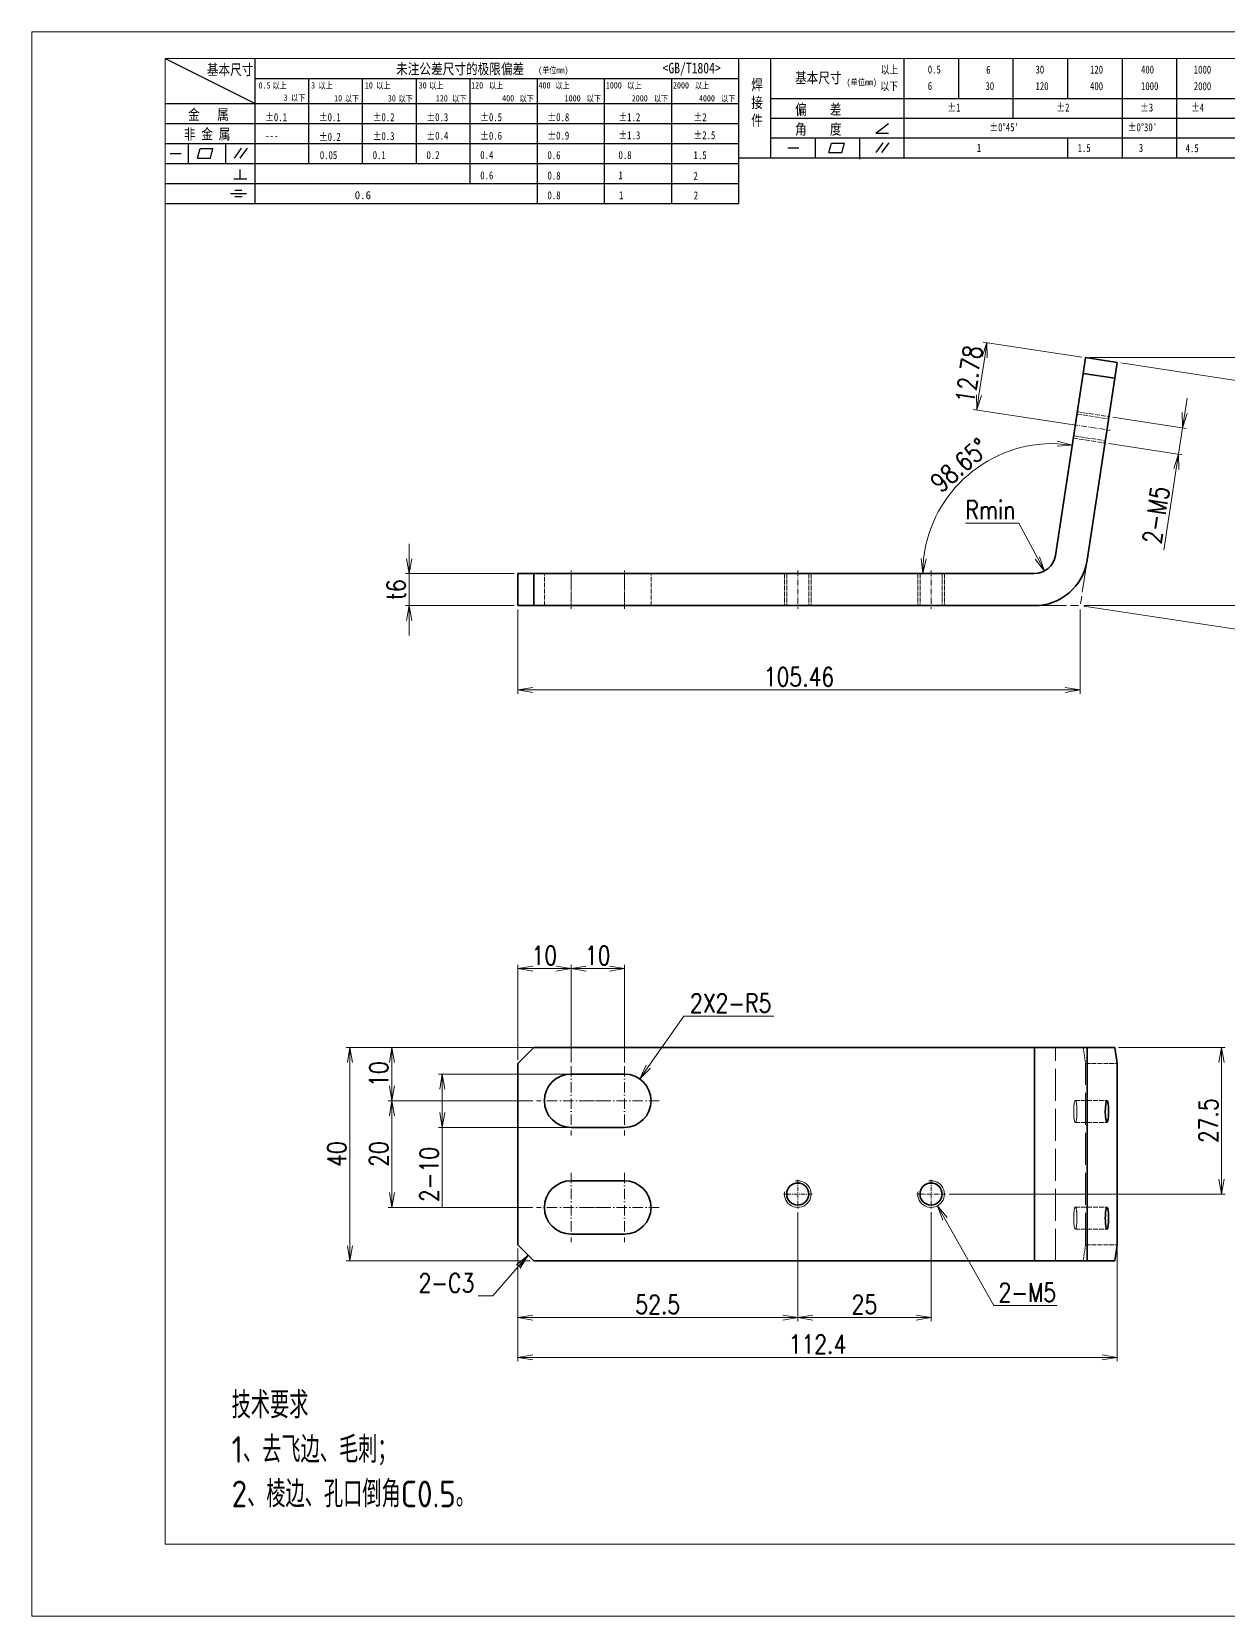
# Model space of a CAD drawing. Header units: millimetres. Extents: x -50143 to 104182, y -50696 to 54072.
# Drawn here: x -44867.4 to -44643, y 48679.2 to 48976.2 of the extents above; entities that cross this region are included whole.
import ezdxf

# ---------------------------------------------------------------- set-up
doc = ezdxf.new("R2010")
doc.units = ezdxf.units.MM
doc.header["$LTSCALE"] = 0.5
for name, pattern in [('AM_ISO02W050x2', [3.75, 3, -0.75]), ('AM_ISO08W050x2', [9, 6, -0.75, 1.5, -0.75]), ('AM_ISO09W050', [22.5, 12, -1.5, 3, -1.5, 3, -1.5]), ('DASHDOT', [18.5, 12, -3, 0.5, -3]), ('DASHED', [15, 12, -3])]:
    doc.linetypes.add(name, pattern=pattern)
for name, color, linetype, lineweight in [('DIM', 3, 'Continuous', 13), ('中心线', 2, 'AM_ISO08W050x2', 18), ('双点划线', 6, 'AM_ISO09W050', 18), ('图框', 7, 'Continuous', 18), ('标注线', 3, 'Continuous', 18), ('粗实线', 7, 'Continuous', 35), ('细实线', 3, 'Continuous', 18), ('虚线', 1, 'AM_ISO02W050x2', 18)]:
    doc.layers.add(name, color=color, linetype=linetype, lineweight=lineweight)
doc.layers.add('图\\M+19E79\\M+195B6\\M+18E9A', color=7, linetype='Continuous')
doc.layers.add('打印', color=7, linetype='Continuous', lineweight=15, plot=False)
doc.layers.add('打印-禁用', color=7, linetype='Continuous', lineweight=15, plot=False)
doc.styles.add('DIM', font='romans.shx', dxfattribs={"width": 0.8, "bigfont": 'bigfont.shx'})
doc.styles.add('国标', font='simfang.ttf', dxfattribs={"width": 0.8})
doc.styles.add('机械长仿宋', font='gbenor.shx', dxfattribs={"height": 1, "bigfont": 'gbcbig.shx'})
doc.dimstyles.new('DEH 1-1', dxfattribs={"dimtxt": 3.5, "dimasz": 2.5, "dimexe": 1, "dimexo": 0.625, "dimgap": 1.2, "dimtad": 1, "dimtoh": 1, "dimdsep": 46, "dimtxsty": 'DIM', "dimblk": 'OPEN', "dimcen": 0, "dimclrd": 8, "dimclre": 8, "dimclrt": 2, "dimazin": 2, "dimtfac": 0.5, "dimtmove": 0, "dimatfit": 3, "dimldrblk": 'OPEN', "dimfxl": 0, "dimtolj": 2, "dimlwd": 18, "dimlwe": 18, "dimarcsym": 0})
doc.dimstyles.new('DEH 1-1$0', dxfattribs={"dimtxt": 3.5, "dimasz": 2.5, "dimexe": 1, "dimexo": 0.625, "dimgap": 1.2, "dimtad": 1, "dimzin": 9, "dimdsep": 46, "dimtxsty": 'DIM', "dimblk": 'OPEN', "dimcen": 0, "dimclrd": 8, "dimclre": 8, "dimclrt": 2, "dimazin": 2, "dimtfac": 0.5, "dimtmove": 0, "dimatfit": 3, "dimldrblk": 'OPEN', "dimfxl": 0, "dimtolj": 2, "dimlwd": 18, "dimlwe": 18, "dimarcsym": 0})
doc.dimstyles.new('DEH 1-1$3', dxfattribs={"dimtxt": 3.5, "dimasz": 2.5, "dimexe": 1, "dimexo": 0.625, "dimgap": 1.2, "dimtad": 1, "dimtoh": 1, "dimdsep": 46, "dimtxsty": 'DIM', "dimblk": 'OPEN', "dimcen": 0, "dimclrd": 8, "dimclre": 8, "dimclrt": 2, "dimazin": 2, "dimtfac": 0.5, "dimtofl": 0, "dimtmove": 0, "dimatfit": 3, "dimldrblk": 'OPEN', "dimfxl": 0, "dimtolj": 2, "dimlwd": 18, "dimlwe": 18, "dimarcsym": 0})
doc.dimstyles.new('DEH 1-1$4', dxfattribs={"dimtxt": 3.5, "dimasz": 2.5, "dimexe": 1, "dimexo": 0.625, "dimgap": 1.2, "dimtad": 1, "dimtoh": 1, "dimdsep": 46, "dimtxsty": 'DIM', "dimblk": 'OPEN', "dimcen": 0, "dimclrd": 8, "dimclre": 8, "dimclrt": 2, "dimazin": 2, "dimtfac": 0.5, "dimtofl": 0, "dimtmove": 0, "dimatfit": 3, "dimldrblk": 'OPEN', "dimfxl": 0, "dimtolj": 2, "dimlwd": 18, "dimlwe": 18, "dimarcsym": 0})

# ---------------------------------------------------------------- blocks, each defined once
blk = doc.blocks.new('GZDEH零件A3图框V01版')
at = {"layer": '图\\M+19E79\\M+195B6\\M+18E9A', "color": 9}
for p, q in [((2882.49, -1554.46), (2899.37, -1562.92)), ((2899.37, -1581.67), (2899.37, -1554.46)), ((2990.09, -1581.67), (2990.09, -1554.46)), ((2996.09, -1573.08), (2996.09, -1554.46)), ((3021.09, -1561.98), (3021.09, -1554.46)), ((3031.31, -1561.98), (3031.31, -1554.46)), ((3041.53, -1561.98), (3041.53, -1554.46)), ((3051.75, -1561.98), (3051.75, -1554.46)), ((3061.98, -1561.98), (3061.98, -1554.46)), ((3072.2, -1561.98), (3072.2, -1554.46)), ((2899.37, -1558.24), (2990.09, -1558.24)), ((2909.45, -1574.17), (2909.45, -1558.24)), ((2919.53, -1574.17), (2919.53, -1558.24)), ((2929.61, -1574.17), (2929.61, -1558.24)), ((2939.69, -1577.92), (2939.69, -1558.24)), ((2952.29, -1581.67), (2952.29, -1558.24)), ((2964.89, -1581.67), (2964.89, -1558.24)), ((2977.49, -1581.67), (2977.49, -1558.24)), ((2996.09, -1561.98), (3113.09, -1561.98)), ((3021.09, -1573.08), (3021.09, -1561.98)), ((3041.53, -1565.68), (3041.53, -1561.98)), ((3061.98, -1573.08), (3061.98, -1561.98)), ((3072.2, -1573.08), (3072.2, -1561.98)), ((2882.49, -1562.92), (2990.09, -1562.92)), ((2882.49, -1566.67), (2990.09, -1566.67)), ((2996.09, -1565.68), (3113.09, -1565.68)), ((3015.75, -1568.51), (3018.15, -1566.66)), ((2882.49, -1570.42), (2990.09, -1570.42)), ((2886.92, -1574.12), (2886.92, -1570.42)), ((2893.91, -1574.12), (2893.91, -1570.42)), ((2996.09, -1569.38), (3113.09, -1569.38)), ((3004.42, -1573.08), (3004.42, -1569.38)), ((3006.97, -1572.12), (3007.45, -1570.33)), ((3007.45, -1570.33), (3009.86, -1570.33)), ((3009.39, -1572.12), (3009.86, -1570.33)), ((3012.75, -1573.08), (3012.75, -1569.38)), ((3015.75, -1568.51), (3018.15, -1568.51)), ((3015.81, -1572.12), (3017.15, -1570.26)), ((3016.89, -1572.12), (3018.23, -1570.26)), ((3051.75, -1573.08), (3051.75, -1569.38)), ((2883.43, -1572.27), (2885.49, -1572.27)), ((2888.59, -1573.16), (2889.07, -1571.37)), ((2888.59, -1573.16), (2891, -1573.16)), ((2889.07, -1571.37), (2891.48, -1571.37)), ((2891, -1573.16), (2891.48, -1571.37)), ((2895.52, -1573.16), (2896.85, -1571.3)), ((2896.6, -1573.16), (2897.94, -1571.3)), ((2990.09, -1573.08), (3113.09, -1573.08)), ((2999.26, -1571.23), (3001.32, -1571.23)), ((3006.97, -1572.12), (3009.39, -1572.12)), ((3012.75, -1573.33), (3012.75, -1573.08)), ((2882.49, -1574.17), (2990.09, -1574.17)), ((2895.42, -1577.05), (2897.81, -1577.05)), ((2896.58, -1577.05), (2896.58, -1575.28)), ((2882.49, -1577.92), (2990.09, -1577.92)), ((2894.79, -1579.77), (2897.77, -1579.77)), ((2895.57, -1579.17), (2896.92, -1579.17)), ((2882.49, -1581.67), (2990.09, -1581.67)), ((2895.57, -1580.37), (2896.93, -1580.37))]:
    blk.add_line(p, q, dxfattribs=at)
at = {"layer": '图框', "linetype": 'Continuous'}
for p, q in [((2882.49, -1554.46), (2882.49, -1832.96)), ((3272.49, -1554.46), (2882.49, -1554.46)), ((2882.49, -1832.96), (3272.49, -1832.96))]:
    blk.add_line(p, q, dxfattribs=at)
at = {"layer": '打印-禁用', "linetype": 'Continuous'}
for p, q in [((2857.49, -1549.46), (2857.49, -1846.46)), ((3277.49, -1549.46), (2857.49, -1549.46)), ((2857.49, -1846.46), (3277.49, -1846.46))]:
    blk.add_line(p, q, dxfattribs=at)
at = {"layer": '图\\M+19E79\\M+195B6\\M+18E9A', "color": 9, "style": '国标', "width": 0.8}
for s, height, p in [('基本尺寸', 2, (2890.33, -1557.58)), ('未注公差尺寸的极限偏差', 2, (2925.81, -1557.44)), ('<GB/T1804>', 2, (2975.78, -1557.27)), ('以上', 1.5, (3016.64, -1557.33)), ('0.5', 1.5, (3025.49, -1557.3)), ('6', 1.5, (3036.45, -1557.34)), ('30', 1.5, (3045.69, -1557.31)), ('120', 1.5, (3055.91, -1557.31)), ('400', 1.5, (3065.46, -1557.31)), ('1000', 1.5, (3075.36, -1557.31)), ('30', 1.2, (2930.04, -1560.11)), ('基本尺寸', 2, (3000.6, -1559.1)), ('以下', 1.5, (3016.58, -1560.43)), ('6', 1.5, (3025.49, -1560.38)), ('30', 1.5, (3036.31, -1560.39)), ('120', 1.5, (3045.69, -1560.41)), ('400', 1.5, (3055.91, -1560.41)), ('1000', 1.5, (3065.46, -1560.41)), ('2000', 1.5, (3075.36, -1560.41)), ('金   属', 2, (2886.82, -1565.98)), ('±0.1', 1.5, (2901.27, -1566.23)), ('±0.1', 1.5, (2911.35, -1566.23)), ('±0.2', 1.5, (2921.43, -1566.23)), ('±0.3', 1.5, (2931.51, -1566.23)), ('±0.5', 1.5, (2941.59, -1566.23)), ('±0.8', 1.5, (2954.19, -1566.23)), ('±1.2', 1.5, (2967.51, -1566.23)), ('±2', 1.5, (2981.58, -1566.23)), ('偏    差', 2, (3000.6, -1565.04)), ('±1', 1.5, (3029.16, -1564.42)), ('±2', 1.5, (3049.61, -1564.42)), ('±3', 1.5, (3065.3, -1564.42)), ('±4', 1.5, (3074.85, -1564.42)), ('非 金 属', 2, (2886.02, -1569.65)), ('±0.3', 1.5, (2921.43, -1569.77)), ('±0.4', 1.5, (2931.51, -1569.71)), ('±0.6', 1.5, (2941.59, -1569.71)), ('±0.9', 1.5, (2954.19, -1569.68)), ('±1.3', 1.5, (2967.51, -1569.62)), ('±2.5', 1.5, (2981.58, -1569.61)), ('角    度', 2, (3000.6, -1568.74)), ("±0%%D45'", 1.5, (3037.06, -1568.12)), ("±0%%D30'", 1.5, (3062.98, -1568.12)), ('---', 1.5, (2901.27, -1569.65)), ('±0.2', 1.5, (2911.35, -1569.92)), ('1', 1.5, (3034.69, -1571.98)), ('1.5', 1.5, (3053.59, -1572.01)), ('3', 1.5, (3065.05, -1571.98)), ('4.5', 1.5, (3073.82, -1572.05)), ('0.1', 1.5, (2921.43, -1573.34)), ('0.2', 1.5, (2931.51, -1573.33)), ('0.4', 1.5, (2941.59, -1573.33)), ('0.6', 1.5, (2954.19, -1573.35)), ('0.8', 1.5, (2967.51, -1573.33)), ('1.5', 1.5, (2981.58, -1573.34)), ('0.6', 1.5, (2941.59, -1577.14)), ('0.8', 1.5, (2954.19, -1577.17)), ('1', 1.5, (2967.51, -1577.12)), ('2', 1.5, (2981.58, -1577.26)), ('0.8', 1.5, (2954.19, -1580.87)), ('1', 1.5, (2967.59, -1580.86)), ('2', 1.5, (2981.62, -1580.89))]:
    blk.add_text(s, height=height, dxfattribs=at).set_placement(p)
at = {"layer": '图\\M+19E79\\M+195B6\\M+18E9A', "color": 9, "lineweight": 15, "style": '国标', "width": 0.8}
for s, p in [('(单位mm)', (2952.44, -1557.27)), ('0.5', (2900.03, -1560.11)), ('以上', (2902.64, -1560.16)), ('3', (2909.88, -1560.11)), ('以上', (2911.25, -1560.16)), ('10', (2919.96, -1560.11)), ('以上', (2922.09, -1560.16)), ('以上', (2932.02, -1560.16)), ('120', (2939.88, -1560.11)), ('以上', (2943.21, -1560.16)), ('400', (2952.52, -1560.11)), ('以上', (2955.68, -1560.16)), ('1000', (2965.12, -1560.11)), ('以上', (2969.16, -1560.16)), ('2000', (2977.72, -1560.11)), ('以上', (2981.8, -1560.16)), ('(单位mm)', (3010.27, -1559.51)), ('3', (2904.73, -1562.41)), ('以下', (2906.1, -1562.46)), ('10', (2914.19, -1562.54)), ('以下', (2916.18, -1562.59)), ('30', (2924.27, -1562.54)), ('以下', (2926.26, -1562.59)), ('120', (2933.26, -1562.54)), ('以下', (2936.34, -1562.59)), ('400', (2945.7, -1562.54)), ('以下', (2948.94, -1562.59)), ('1000', (2957.41, -1562.54)), ('以下', (2961.54, -1562.59)), ('2000', (2969.99, -1562.54)), ('以下', (2974.14, -1562.59)), ('4000', (2982.59, -1562.54)), ('以下', (2986.74, -1562.59))]:
    blk.add_text(s, height=1.2, dxfattribs=at).set_placement(p)
at = {"layer": '图\\M+19E79\\M+195B6\\M+18E9A', "color": 9, "lineweight": 13, "style": '国标'}
blk.add_text('0.6', height=1.5, dxfattribs=at).set_placement((2918.05, -1580.85))
at = {"layer": '图\\M+19E79\\M+195B6\\M+18E9A', "color": 9, "insert": (2992.39, -1558.41), "char_height": 2, "width": 3.1877, "attachment_point": 1, "style": '国标'}
blk.add_mtext('焊\\P接\\P件', dxfattribs=at)
at = {"layer": '图\\M+19E79\\M+195B6\\M+18E9A', "color": 9, "insert": (2911.51, -1573.37), "char_height": 1.5, "attachment_point": 7, "style": '国标'}
blk.add_mtext_dynamic_manual_height_columns('0.05', width=5.1982, gutter_width=12.5, heights=[0], dxfattribs=at)
blk = doc.blocks.new('DEH A3')
at = {"layer": '图框'}
blk.add_blockref('GZDEH零件A3图框V01版', (-2857.49, 1846.46), dxfattribs=at)
blk = doc.blocks.new('_Open')
at = {"color": 0, "linetype": 'ByBlock', "lineweight": -2}
for p, q in [((-1, 0.17), (0, 0)), ((-1, -0.17), (0, 0)), ((0, 0), (-1, 0))]:
    blk.add_line(p, q, dxfattribs=at)
blk = doc.blocks.new('*D97')
at = {"layer": 'Defpoints', "color": 0, "transparency": 16777216}
for p in [(-44776.24, 48868.67), (-44670.79, 48868.67), (-44776.24, 48852.87)]:
    blk.add_point(p, dxfattribs=at)
at = {"layer": 'DIM', "color": 8, "lineweight": 18, "transparency": 16777216}
for p, q in [((-44776.24, 48867.97), (-44776.24, 48852.17)), ((-44670.79, 48867.97), (-44670.79, 48852.17)), ((-44673.59, 48852.87), (-44773.44, 48852.87))]:
    blk.add_line(p, q, dxfattribs=at)
at = {"layer": 'DIM', "color": 8, "lineweight": 18, "transparency": 16777216, "xscale": 2.8, "yscale": 2.8, "zscale": 2.8, "rotation": 180}
blk.add_blockref('_Open', (-44776.24, 48852.87), dxfattribs=at)
at = {"layer": 'DIM', "color": 8, "lineweight": 18, "transparency": 16777216, "xscale": 2.8, "yscale": 2.8, "zscale": 2.8}
blk.add_blockref('_Open', (-44670.79, 48852.87), dxfattribs=at)
at = {"layer": 'DIM', "color": 2, "transparency": 16777216, "insert": (-44723.51, 48855.32), "char_height": 3.5, "attachment_point": 5, "style": 'DIM'}
blk.add_mtext('\\A2;105.46', dxfattribs=at)
blk = doc.blocks.new('*D98')
at = {"layer": 'Defpoints', "color": 0, "transparency": 16777216}
for p in [(-44663.85, 48914.26), (-44670.79, 48868.67), (-44635.8, 48863.34)]:
    blk.add_point(p, dxfattribs=at)
at = {"layer": 'DIM', "color": 8, "lineweight": 18, "transparency": 16777216}
for p, q in [((-44663.15, 48914.16), (-44628.17, 48908.83)), ((-44629.28, 48906.17), (-44635.38, 48866.11)), ((-44670.09, 48868.56), (-44635.11, 48863.24))]:
    blk.add_line(p, q, dxfattribs=at)
at = {"layer": 'DIM', "color": 8, "lineweight": 18, "transparency": 16777216, "xscale": 2.8, "yscale": 2.8, "zscale": 2.8}
for p, rotation in [((-44628.86, 48908.94), 81.3457217345349), ((-44635.8, 48863.34), 261.3457217345349)]:
    blk.add_blockref('_Open', p, dxfattribs=dict(at, rotation=rotation))
at = {"layer": 'DIM', "color": 2, "transparency": 16777216, "insert": (-44634.75, 48886.51), "char_height": 3.5, "attachment_point": 5, "rotation": 81.3457, "style": 'DIM'}
blk.add_mtext('\\A2;46.12', dxfattribs=at)
blk = doc.blocks.new('*D99')
at = {"layer": 'Defpoints', "color": 0, "transparency": 16777216}
for p in [(-44669.78, 48915.17), (-44670.79, 48868.67), (-44625.5, 48868.67)]:
    blk.add_point(p, dxfattribs=at)
at = {"layer": 'DIM', "color": 8, "lineweight": 18, "transparency": 16777216}
for p, q in [((-44669.08, 48915.17), (-44624.8, 48915.17)), ((-44625.5, 48912.37), (-44625.5, 48871.47)), ((-44670.09, 48868.67), (-44624.8, 48868.67))]:
    blk.add_line(p, q, dxfattribs=at)
at = {"layer": 'DIM', "color": 8, "lineweight": 18, "transparency": 16777216, "xscale": 2.8, "yscale": 2.8, "zscale": 2.8}
for p, rotation in [((-44625.5, 48915.17), 90), ((-44625.5, 48868.67), 270)]:
    blk.add_blockref('_Open', p, dxfattribs=dict(at, rotation=rotation))
at = {"layer": 'DIM', "color": 2, "transparency": 16777216, "insert": (-44627.95, 48891.92), "char_height": 3.5, "attachment_point": 5, "rotation": 90, "style": 'DIM'}
blk.add_mtext('\\A2;46.5', dxfattribs=at)
blk = doc.blocks.new('*D100')
at = {"layer": 'Defpoints', "color": 0, "transparency": 16777216}
for p in [(-44679.38, 48878.67), (-44677.51, 48875.13)]:
    blk.add_point(p, dxfattribs=at)
at = {"layer": 'DIM', "color": 8, "lineweight": 18, "transparency": 16777216}
for p, q in [((-44692.3, 48884.15), (-44682.27, 48884.15)), ((-44682.27, 48884.15), (-44678.82, 48877.6))]:
    blk.add_line(p, q, dxfattribs=at)
at = {"layer": 'DIM', "color": 8, "lineweight": 18, "transparency": 16777216, "xscale": 2.8, "yscale": 2.8, "zscale": 2.8, "rotation": 297.7967274012701}
blk.add_blockref('_Open', (-44677.51, 48875.13), dxfattribs=at)
at = {"layer": 'DIM', "color": 2, "transparency": 16777216, "insert": (-44687.64, 48886.6), "char_height": 3.5, "attachment_point": 5, "style": 'DIM'}
blk.add_mtext('\\A2;{\\Fromans,bigfont|c134;Rmin}', dxfattribs=at)
blk = doc.blocks.new('*D101')
at = {"layer": 'Defpoints', "color": 0, "transparency": 16777216}
for p in [(-44776.24, 48874.67), (-44796.59, 48868.67), (-44776.24, 48868.67)]:
    blk.add_point(p, dxfattribs=at)
at = {"layer": 'DIM', "color": 8, "lineweight": 18, "transparency": 16777216}
for p, q in [((-44796.59, 48877.47), (-44796.59, 48880.27)), ((-44776.94, 48874.67), (-44797.29, 48874.67)), ((-44796.59, 48874.67), (-44796.59, 48868.67)), ((-44776.94, 48868.67), (-44797.29, 48868.67)), ((-44796.59, 48865.87), (-44796.59, 48863.07))]:
    blk.add_line(p, q, dxfattribs=at)
at = {"layer": 'DIM', "color": 8, "lineweight": 18, "transparency": 16777216, "xscale": 2.8, "yscale": 2.8, "zscale": 2.8}
for p, rotation in [((-44796.59, 48874.67), 270), ((-44796.59, 48868.67), 90)]:
    blk.add_blockref('_Open', p, dxfattribs=dict(at, rotation=rotation))
at = {"layer": 'DIM', "color": 2, "transparency": 16777216, "insert": (-44799.04, 48871.67), "char_height": 3.5, "attachment_point": 5, "rotation": 90, "style": 'DIM'}
blk.add_mtext('\\A2;{\\Fromans,bigfont|c134;t}6', dxfattribs=at)
blk = doc.blocks.new('*D102')
at = {"layer": 'Defpoints', "color": 0, "transparency": 16777216}
for p in [(-44773.24, 48785.87), (-44807.71, 48745.87), (-44773.24, 48745.87)]:
    blk.add_point(p, dxfattribs=at)
at = {"layer": 'DIM', "color": 8, "lineweight": 18, "transparency": 16777216}
for p, q in [((-44773.94, 48785.87), (-44808.41, 48785.87)), ((-44807.71, 48783.07), (-44807.71, 48748.67)), ((-44773.94, 48745.87), (-44808.41, 48745.87))]:
    blk.add_line(p, q, dxfattribs=at)
at = {"layer": 'DIM', "color": 8, "lineweight": 18, "transparency": 16777216, "xscale": 2.8, "yscale": 2.8, "zscale": 2.8}
for p, rotation in [((-44807.71, 48785.87), 90), ((-44807.71, 48745.87), 270)]:
    blk.add_blockref('_Open', p, dxfattribs=dict(at, rotation=rotation))
at = {"layer": 'DIM', "color": 2, "transparency": 16777216, "insert": (-44810.16, 48765.87), "char_height": 3.5, "attachment_point": 5, "rotation": 90, "style": 'DIM'}
blk.add_mtext('\\A2;40', dxfattribs=at)
blk = doc.blocks.new('*D103')
at = {"layer": 'Defpoints', "color": 0, "transparency": 16777216}
for p in [(-44688.27, 48917.98), (-44669.78, 48915.17), (-44671.7, 48902.53)]:
    blk.add_point(p, dxfattribs=at)
at = {"layer": 'DIM', "color": 8, "lineweight": 18, "transparency": 16777216}
for p, q in [((-44670.47, 48915.27), (-44688.96, 48918.08)), ((-44689.77, 48908.11), (-44688.69, 48915.21)), ((-44672.39, 48902.63), (-44690.88, 48905.45))]:
    blk.add_line(p, q, dxfattribs=at)
at = {"layer": 'DIM', "color": 8, "lineweight": 18, "transparency": 16777216, "xscale": 2.8, "yscale": 2.8, "zscale": 2.8}
for p, rotation in [((-44688.27, 48917.98), 81.34574010184764), ((-44690.19, 48905.34), 261.3457401018476)]:
    blk.add_blockref('_Open', p, dxfattribs=dict(at, rotation=rotation))
at = {"layer": 'DIM', "color": 2, "transparency": 16777216, "insert": (-44691.65, 48912.03), "char_height": 3.5, "attachment_point": 5, "rotation": 81.3457, "style": 'DIM'}
blk.add_mtext('\\A2;12.78', dxfattribs=at)
blk = doc.blocks.new('*D104')
at = {"layer": 'Defpoints', "color": 0, "transparency": 16777216}
for p in [(-44670.23, 48912.2), (-44685.94, 48896.88), (-44675.42, 48878.06), (-44773.24, 48874.67), (-44679.38, 48874.67)]:
    blk.add_point(p, dxfattribs=at)
at = {"layer": 'DIM', "color": 8, "lineweight": 18, "transparency": 16777216}
blk.add_arc((-44675.94, 48874.67), 24.37, 87.9336, 173.4121, dxfattribs=at)
at = {"layer": 'DIM', "color": 8, "lineweight": 18, "transparency": 16777216, "xscale": 2.8, "yscale": 2.8, "zscale": 2.8}
for p, rotation in [((-44672.28, 48898.75), 354.6396905603394), ((-44700.31, 48874.67), 266.7060495426456)]:
    blk.add_blockref('_Open', p, dxfattribs=dict(at, rotation=rotation))
at = {"layer": 'DIM', "color": 2, "transparency": 16777216, "insert": (-44693.42, 48895), "char_height": 3.5, "attachment_point": 5, "rotation": 40.6729, "style": 'DIM'}
blk.add_mtext('\\A2;98.65\\M+1818B', dxfattribs=at)
blk = doc.blocks.new('*D105')
at = {"layer": 'Defpoints', "color": 0, "transparency": 16777216}
for p in [(-44665.39, 48904.1), (-44666.15, 48899.15), (-44652.35, 48897.05)]:
    blk.add_point(p, dxfattribs=at)
at = {"layer": 'DIM', "color": 8, "lineweight": 18, "transparency": 16777216}
for p, q in [((-44651.18, 48904.76), (-44650.76, 48907.53)), ((-44664.7, 48903.99), (-44650.91, 48901.89)), ((-44651.6, 48902), (-44652.35, 48897.05)), ((-44665.45, 48899.05), (-44651.66, 48896.95)), ((-44652.77, 48894.29), (-44655.09, 48879.06))]:
    blk.add_line(p, q, dxfattribs=at)
at = {"layer": 'DIM', "color": 8, "lineweight": 18, "transparency": 16777216, "xscale": 2.8, "yscale": 2.8, "zscale": 2.8}
for p, rotation in [((-44651.6, 48902), 261.3457296581674), ((-44652.35, 48897.05), 81.34572965816746)]:
    blk.add_blockref('_Open', p, dxfattribs=dict(at, rotation=rotation))
at = {"layer": 'DIM', "color": 2, "transparency": 16777216, "insert": (-44656.56, 48885.66), "char_height": 3.5, "attachment_point": 5, "rotation": 81.3457, "style": 'DIM'}
blk.add_mtext('\\A2;{\\Fromans,bigfont|c134;2-M}5', dxfattribs=at)
blk = doc.blocks.new('*D109')
at = {"layer": 'Defpoints', "color": 0, "transparency": 16777216}
for p in [(-44776.24, 48748.87), (-44663.85, 48748.87), (-44663.85, 48727.78)]:
    blk.add_point(p, dxfattribs=at)
at = {"layer": 'DIM', "color": 8, "lineweight": 18, "transparency": 16777216}
for p, q in [((-44776.24, 48748.17), (-44776.24, 48727.08)), ((-44663.85, 48748.17), (-44663.85, 48727.08)), ((-44773.44, 48727.78), (-44666.65, 48727.78))]:
    blk.add_line(p, q, dxfattribs=at)
at = {"layer": 'DIM', "color": 8, "lineweight": 18, "transparency": 16777216, "xscale": 2.8, "yscale": 2.8, "zscale": 2.8, "rotation": 180}
blk.add_blockref('_Open', (-44776.24, 48727.78), dxfattribs=at)
at = {"layer": 'DIM', "color": 8, "lineweight": 18, "transparency": 16777216, "xscale": 2.8, "yscale": 2.8, "zscale": 2.8}
blk.add_blockref('_Open', (-44663.85, 48727.78), dxfattribs=at)
at = {"layer": 'DIM', "color": 2, "transparency": 16777216, "insert": (-44720.04, 48730.23), "char_height": 3.5, "attachment_point": 5, "style": 'DIM'}
blk.add_mtext('\\A2;112.4', dxfattribs=at)
blk = doc.blocks.new('*D110')
at = {"layer": 'Defpoints', "color": 0, "transparency": 16777216}
for p in [(-44799.83, 48785.87), (-44772.74, 48785.87), (-44772.74, 48775.87)]:
    blk.add_point(p, dxfattribs=at)
at = {"layer": 'DIM', "color": 8, "lineweight": 18, "transparency": 16777216}
for p, q in [((-44773.44, 48785.87), (-44800.53, 48785.87)), ((-44799.83, 48778.67), (-44799.83, 48783.07)), ((-44773.44, 48775.87), (-44800.53, 48775.87))]:
    blk.add_line(p, q, dxfattribs=at)
at = {"layer": 'DIM', "color": 8, "lineweight": 18, "transparency": 16777216, "xscale": 2.8, "yscale": 2.8, "zscale": 2.8}
for p, rotation in [((-44799.83, 48785.87), 90), ((-44799.83, 48775.87), 270)]:
    blk.add_blockref('_Open', p, dxfattribs=dict(at, rotation=rotation))
at = {"layer": 'DIM', "color": 2, "transparency": 16777216, "insert": (-44802.28, 48780.87), "char_height": 3.5, "attachment_point": 5, "rotation": 90, "style": 'DIM'}
blk.add_mtext('\\A2;10', dxfattribs=at)
blk = doc.blocks.new('*D111')
at = {"layer": 'Defpoints', "color": 0, "transparency": 16777216}
for p in [(-44772.74, 48775.87), (-44799.83, 48755.87), (-44772.74, 48755.87)]:
    blk.add_point(p, dxfattribs=at)
at = {"layer": 'DIM', "color": 8, "lineweight": 18, "transparency": 16777216}
for p, q in [((-44773.44, 48775.87), (-44800.53, 48775.87)), ((-44799.83, 48773.07), (-44799.83, 48758.67)), ((-44773.44, 48755.87), (-44800.53, 48755.87))]:
    blk.add_line(p, q, dxfattribs=at)
at = {"layer": 'DIM', "color": 8, "lineweight": 18, "transparency": 16777216, "xscale": 2.8, "yscale": 2.8, "zscale": 2.8}
for p, rotation in [((-44799.83, 48775.87), 90), ((-44799.83, 48755.87), 270)]:
    blk.add_blockref('_Open', p, dxfattribs=dict(at, rotation=rotation))
at = {"layer": 'DIM', "color": 2, "transparency": 16777216, "insert": (-44802.28, 48765.87), "char_height": 3.5, "attachment_point": 5, "rotation": 90, "style": 'DIM'}
blk.add_mtext('\\A2;20', dxfattribs=at)
blk = doc.blocks.new('*D112')
at = {"layer": 'Defpoints', "color": 0, "transparency": 16777216}
for p in [(-44776.24, 48800.64), (-44776.24, 48782.87), (-44766.24, 48782.37)]:
    blk.add_point(p, dxfattribs=at)
at = {"layer": 'DIM', "color": 8, "lineweight": 18, "transparency": 16777216}
for p, q in [((-44776.24, 48783.57), (-44776.24, 48801.34)), ((-44769.04, 48800.64), (-44773.44, 48800.64)), ((-44766.24, 48783.07), (-44766.24, 48801.34))]:
    blk.add_line(p, q, dxfattribs=at)
at = {"layer": 'DIM', "color": 8, "lineweight": 18, "transparency": 16777216, "xscale": 2.8, "yscale": 2.8, "zscale": 2.8, "rotation": 180}
blk.add_blockref('_Open', (-44776.24, 48800.64), dxfattribs=at)
at = {"layer": 'DIM', "color": 8, "lineweight": 18, "transparency": 16777216, "xscale": 2.8, "yscale": 2.8, "zscale": 2.8}
blk.add_blockref('_Open', (-44766.24, 48800.64), dxfattribs=at)
at = {"layer": 'DIM', "color": 2, "transparency": 16777216, "insert": (-44771.24, 48803.09), "char_height": 3.5, "attachment_point": 5, "style": 'DIM'}
blk.add_mtext('\\A2;10', dxfattribs=at)
blk = doc.blocks.new('*D113')
at = {"layer": 'Defpoints', "color": 0, "transparency": 16777216}
for p in [(-44756.24, 48800.64), (-44766.24, 48782.37), (-44756.24, 48782.37)]:
    blk.add_point(p, dxfattribs=at)
at = {"layer": 'DIM', "color": 8, "lineweight": 18, "transparency": 16777216}
for p, q in [((-44766.24, 48783.07), (-44766.24, 48801.34)), ((-44763.44, 48800.64), (-44759.04, 48800.64)), ((-44756.24, 48783.07), (-44756.24, 48801.34))]:
    blk.add_line(p, q, dxfattribs=at)
at = {"layer": 'DIM', "color": 8, "lineweight": 18, "transparency": 16777216, "xscale": 2.8, "yscale": 2.8, "zscale": 2.8, "rotation": 180}
blk.add_blockref('_Open', (-44766.24, 48800.64), dxfattribs=at)
at = {"layer": 'DIM', "color": 8, "lineweight": 18, "transparency": 16777216, "xscale": 2.8, "yscale": 2.8, "zscale": 2.8}
blk.add_blockref('_Open', (-44756.24, 48800.64), dxfattribs=at)
at = {"layer": 'DIM', "color": 2, "transparency": 16777216, "insert": (-44761.24, 48803.09), "char_height": 3.5, "attachment_point": 5, "style": 'DIM'}
blk.add_mtext('\\A2;10', dxfattribs=at)
blk = doc.blocks.new('*D114')
at = {"layer": 'Defpoints', "color": 0, "transparency": 16777216}
for p in [(-44766.24, 48780.87), (-44790.4, 48770.87), (-44766.24, 48770.87)]:
    blk.add_point(p, dxfattribs=at)
at = {"layer": 'DIM', "color": 8, "lineweight": 18, "transparency": 16777216}
for p, q in [((-44766.94, 48780.87), (-44791.1, 48780.87)), ((-44790.4, 48778.07), (-44790.4, 48773.67)), ((-44766.94, 48770.87), (-44791.1, 48770.87)), ((-44790.4, 48770.87), (-44790.4, 48756.01))]:
    blk.add_line(p, q, dxfattribs=at)
at = {"layer": 'DIM', "color": 8, "lineweight": 18, "transparency": 16777216, "xscale": 2.8, "yscale": 2.8, "zscale": 2.8}
for p, rotation in [((-44790.4, 48780.87), 90), ((-44790.4, 48770.87), 270)]:
    blk.add_blockref('_Open', p, dxfattribs=dict(at, rotation=rotation))
at = {"layer": 'DIM', "color": 2, "transparency": 16777216, "insert": (-44792.85, 48762.04), "char_height": 3.5, "attachment_point": 5, "rotation": 90, "style": 'DIM'}
blk.add_mtext('\\A2;{\\Fromans,bigfont|c134;2-}10', dxfattribs=at)
blk = doc.blocks.new('*D115')
at = {"layer": 'Defpoints', "color": 0, "transparency": 16777216}
for p in [(-44753.37, 48779.96), (-44756.24, 48775.87)]:
    blk.add_point(p, dxfattribs=at)
at = {"layer": 'DIM', "color": 8, "lineweight": 18, "transparency": 16777216}
for p, q in [((-44745.09, 48791.74), (-44751.76, 48782.25)), ((-44728.25, 48791.74), (-44745.09, 48791.74))]:
    blk.add_line(p, q, dxfattribs=at)
at = {"layer": 'DIM', "color": 8, "lineweight": 18, "transparency": 16777216, "xscale": 2.8, "yscale": 2.8, "zscale": 2.8, "rotation": 234.8871326481498}
blk.add_blockref('_Open', (-44753.37, 48779.96), dxfattribs=at)
at = {"layer": 'DIM', "color": 2, "transparency": 16777216, "insert": (-44736.32, 48794.19), "char_height": 3.5, "attachment_point": 5, "style": 'DIM'}
blk.add_mtext('\\A2;{\\Fromans,bigfont|c134;2X2-}R5', dxfattribs=at)
blk = doc.blocks.new('*D116')
at = {"layer": 'Defpoints', "color": 0, "transparency": 16777216}
for p in [(-44664.3, 48785.87), (-44644.3, 48785.87), (-44696.06, 48758.37)]:
    blk.add_point(p, dxfattribs=at)
at = {"layer": 'DIM', "color": 8, "lineweight": 18, "transparency": 16777216}
for p, q in [((-44663.6, 48785.87), (-44643.6, 48785.87)), ((-44644.3, 48761.17), (-44644.3, 48783.07)), ((-44695.36, 48758.37), (-44643.6, 48758.37))]:
    blk.add_line(p, q, dxfattribs=at)
at = {"layer": 'DIM', "color": 8, "lineweight": 18, "transparency": 16777216, "xscale": 2.8, "yscale": 2.8, "zscale": 2.8}
for p, rotation in [((-44644.3, 48785.87), 90), ((-44644.3, 48758.37), 270)]:
    blk.add_blockref('_Open', p, dxfattribs=dict(at, rotation=rotation))
at = {"layer": 'DIM', "color": 2, "transparency": 16777216, "insert": (-44646.75, 48772.12), "char_height": 3.5, "attachment_point": 5, "rotation": 90, "style": 'DIM'}
blk.add_mtext('\\A2;27.5', dxfattribs=at)
blk = doc.blocks.new('*D117')
at = {"layer": 'Defpoints', "color": 0, "transparency": 16777216}
for p in [(-44723.74, 48755.68), (-44776.24, 48748.87), (-44723.74, 48735.23)]:
    blk.add_point(p, dxfattribs=at)
at = {"layer": 'DIM', "color": 8, "lineweight": 18, "transparency": 16777216}
for p, q in [((-44723.74, 48754.98), (-44723.74, 48734.53)), ((-44776.24, 48748.17), (-44776.24, 48734.53)), ((-44773.44, 48735.23), (-44726.54, 48735.23))]:
    blk.add_line(p, q, dxfattribs=at)
at = {"layer": 'DIM', "color": 8, "lineweight": 18, "transparency": 16777216, "xscale": 2.8, "yscale": 2.8, "zscale": 2.8, "rotation": 180}
blk.add_blockref('_Open', (-44776.24, 48735.23), dxfattribs=at)
at = {"layer": 'DIM', "color": 8, "lineweight": 18, "transparency": 16777216, "xscale": 2.8, "yscale": 2.8, "zscale": 2.8}
blk.add_blockref('_Open', (-44723.74, 48735.23), dxfattribs=at)
at = {"layer": 'DIM', "color": 2, "transparency": 16777216, "insert": (-44749.99, 48737.68), "char_height": 3.5, "attachment_point": 5, "style": 'DIM'}
blk.add_mtext('\\A2;52.5', dxfattribs=at)
blk = doc.blocks.new('*D118')
at = {"layer": 'Defpoints', "color": 0, "transparency": 16777216}
for p in [(-44698.74, 48755.68), (-44723.74, 48754.98), (-44698.74, 48735.23)]:
    blk.add_point(p, dxfattribs=at)
at = {"layer": 'DIM', "color": 8, "lineweight": 18, "transparency": 16777216}
for p, q in [((-44723.74, 48754.28), (-44723.74, 48734.53)), ((-44698.74, 48754.98), (-44698.74, 48734.53)), ((-44720.94, 48735.23), (-44701.54, 48735.23))]:
    blk.add_line(p, q, dxfattribs=at)
at = {"layer": 'DIM', "color": 8, "lineweight": 18, "transparency": 16777216, "xscale": 2.8, "yscale": 2.8, "zscale": 2.8, "rotation": 180}
blk.add_blockref('_Open', (-44723.74, 48735.23), dxfattribs=at)
at = {"layer": 'DIM', "color": 8, "lineweight": 18, "transparency": 16777216, "xscale": 2.8, "yscale": 2.8, "zscale": 2.8}
blk.add_blockref('_Open', (-44698.74, 48735.23), dxfattribs=at)
at = {"layer": 'DIM', "color": 2, "transparency": 16777216, "insert": (-44711.24, 48737.68), "char_height": 3.5, "attachment_point": 5, "style": 'DIM'}
blk.add_mtext('\\A2;25', dxfattribs=at)
blk = doc.blocks.new('*D119')
at = {"layer": 'Defpoints', "color": 0, "transparency": 16777216}
for p in [(-44699.97, 48760.55), (-44697.52, 48756.19)]:
    blk.add_point(p, dxfattribs=at)
at = {"layer": 'DIM', "color": 8, "lineweight": 18, "transparency": 16777216}
for p, q in [((-44687.01, 48737.5), (-44696.15, 48753.75)), ((-44675.11, 48737.5), (-44687.01, 48737.5))]:
    blk.add_line(p, q, dxfattribs=at)
at = {"layer": 'DIM', "color": 8, "lineweight": 18, "transparency": 16777216, "xscale": 2.8, "yscale": 2.8, "zscale": 2.8, "rotation": 119.3404127234729}
blk.add_blockref('_Open', (-44697.52, 48756.19), dxfattribs=at)
at = {"layer": 'DIM', "color": 2, "transparency": 16777216, "insert": (-44680.71, 48739.95), "char_height": 3.5, "attachment_point": 5, "style": 'DIM'}
blk.add_mtext('\\A2;2-M5', dxfattribs=at)

msp = doc.modelspace()

# ---------------------------------------------------------------- linework, layer by layer
at = {"layer": '中心线', "linetype": 'DASHDOT', "ltscale": 0.180003}
msp.add_line((-44672.294, 48902.618), (-44665.176, 48901.535), dxfattribs=at)
at = {"layer": '中心线', "linetype": 'DASHDOT', "ltscale": 0.18}
for p, q in [((-44766.242, 48868.066), (-44766.242, 48875.266)), ((-44756.242, 48868.066), (-44756.242, 48875.266))]:
    msp.add_line(p, q, dxfattribs=at)
at = {"layer": '中心线', "linetype": 'DASHDOT', "ltscale": 0.180015}
for p, q in [((-44723.742, 48875.266), (-44723.742, 48868.065)), ((-44698.742, 48875.266), (-44698.742, 48868.065))]:
    msp.add_line(p, q, dxfattribs=at)
at = {"layer": '中心线', "linetype": 'DASHDOT', "ltscale": 0.325}
for p, q in [((-44766.242, 48782.371), (-44766.242, 48769.371)), ((-44756.242, 48782.371), (-44756.242, 48769.371)), ((-44759.742, 48775.871), (-44772.742, 48775.871)), ((-44749.742, 48775.871), (-44762.742, 48775.871)), ((-44766.242, 48762.371), (-44766.242, 48749.371)), ((-44756.242, 48762.371), (-44756.242, 48749.371)), ((-44759.742, 48755.871), (-44772.742, 48755.871)), ((-44749.742, 48755.871), (-44762.742, 48755.871))]:
    msp.add_line(p, q, dxfattribs=at)
at = {"layer": '中心线', "linetype": 'DASHDOT', "ltscale": 0.134354}
for p, q in [((-44723.742, 48761.058), (-44723.742, 48755.684)), ((-44698.742, 48761.058), (-44698.742, 48755.684))]:
    msp.add_line(p, q, dxfattribs=at)
at = {"layer": '中心线', "linetype": 'DASHDOT', "ltscale": 0.134351}
for p, q in [((-44721.055, 48758.371), (-44726.429, 48758.371)), ((-44696.055, 48758.371), (-44701.429, 48758.371))]:
    msp.add_line(p, q, dxfattribs=at)
at = {"layer": '双点划线'}
for p in [(-44669.495, 48877.147), (-44679.379, 48868.666)]:
    msp.add_line(p, (-44670.786, 48868.666), dxfattribs=at)
at = {"layer": '打印'}
msp.add_lwpolyline([(-44867.366, 48976.242), (-44447.366, 48976.242), (-44447.366, 48679.242), (-44867.366, 48679.242)], close=True, dxfattribs=at)
at = {"layer": '粗实线', "ltscale": 0.075}
for p, q in [((-44670.229, 48912.199), (-44669.777, 48915.165)), ((-44663.846, 48914.262), (-44664.297, 48911.296)), ((-44776.242, 48874.666), (-44773.242, 48874.666)), ((-44773.242, 48868.666), (-44776.242, 48868.666))]:
    msp.add_line(p, q, dxfattribs=at)
at = {"layer": '粗实线', "ltscale": 0.15}
for p, q in [((-44669.777, 48915.165), (-44663.846, 48914.262)), ((-44670.229, 48912.199), (-44664.297, 48911.296)), ((-44776.242, 48868.666), (-44776.242, 48874.666)), ((-44773.242, 48868.666), (-44773.242, 48874.666))]:
    msp.add_line(p, q, dxfattribs=at)
at = {"layer": '粗实线'}
for p, q in [((-44675.424, 48878.064), (-44670.229, 48912.199)), ((-44664.297, 48911.296), (-44669.493, 48877.161)), ((-44773.242, 48874.666), (-44679.379, 48874.666)), ((-44679.379, 48868.666), (-44773.242, 48868.666)), ((-44679.379, 48785.871), (-44773.242, 48785.871)), ((-44679.379, 48745.871), (-44679.379, 48785.871)), ((-44669.493, 48745.871), (-44669.493, 48785.871)), ((-44776.242, 48748.871), (-44776.242, 48782.871)), ((-44663.846, 48748.871), (-44663.846, 48782.871)), ((-44679.379, 48745.871), (-44773.242, 48745.871))]:
    msp.add_line(p, q, dxfattribs=at)
at = {"layer": '粗实线', "ltscale": 0.106066}
for p, q in [((-44773.242, 48785.871), (-44776.242, 48782.871)), ((-44776.242, 48748.871), (-44773.242, 48745.871))]:
    msp.add_line(p, q, dxfattribs=at)
at = {"layer": '粗实线', "ltscale": 0.247154}
for p, q in [((-44669.493, 48785.871), (-44679.379, 48785.871)), ((-44669.493, 48745.871), (-44679.379, 48745.871))]:
    msp.add_line(p, q, dxfattribs=at)
at = {"layer": '粗实线', "ltscale": 0.129888}
for p, q in [((-44664.297, 48785.871), (-44669.493, 48785.871)), ((-44664.297, 48745.871), (-44669.493, 48745.871))]:
    msp.add_line(p, q, dxfattribs=at)
at = {"layer": '粗实线', "ltscale": 0.075844}
for p, q in [((-44663.846, 48782.871), (-44664.297, 48785.871)), ((-44663.846, 48748.871), (-44664.297, 48745.871))]:
    msp.add_line(p, q, dxfattribs=at)
at = {"layer": '粗实线', "ltscale": 0.25}
for p, q in [((-44756.242, 48780.871), (-44766.242, 48780.871)), ((-44766.242, 48770.871), (-44756.242, 48770.871)), ((-44756.242, 48760.871), (-44766.242, 48760.871)), ((-44766.242, 48750.871), (-44756.242, 48750.871))]:
    msp.add_line(p, q, dxfattribs=at)
at = {"layer": '粗实线'}
for centre in [(-44723.742, 48758.371), (-44698.742, 48758.371)]:
    msp.add_circle(centre, 2.067, dxfattribs=at)
for centre, radius, start, end in [((-44679.379, 48878.666), 4, 270, 351.34574), ((-44679.379, 48878.666), 10, 270, 351.34574), ((-44766.242, 48775.871), 5, 90, 270), ((-44756.242, 48775.871), 5, 270, 90), ((-44766.242, 48755.871), 5, 90, 270), ((-44756.242, 48755.871), 5, 270, 90)]:
    msp.add_arc(centre, radius, start, end, dxfattribs=at)
for centre, start_param, end_param in [((-44665.769, 48773.871), 0.0743241, 3.1415205), ((-44665.769, 48773.871), 6.2831131, 6.3575094), ((-44665.769, 48773.871), 3.1415205, 6.2831131), ((-44665.769, 48753.871), 6.2831131, 9.4247058), ((-44665.769, 48753.871), 3.2159168, 6.2831131), ((-44665.769, 48753.871), 3.1415205, 3.2159168)]:
    msp.add_ellipse(centre, major_axis=(0, 2.067), ratio=0.1504716, start_param=start_param, end_param=end_param, dxfattribs=at)
at = {"layer": '细实线'}
for centre in [(-44723.742, 48758.371), (-44698.742, 48758.371)]:
    msp.add_arc(centre, 2.5, 169.99999, 100.00001, dxfattribs=at)
at = {"layer": '虚线', "linetype": 'DASHED', "ltscale": 0.15}
for p, q in [((-44670.229, 48912.199), (-44664.297, 48911.296)), ((-44671.39, 48904.571), (-44665.458, 48903.668)), ((-44671.39, 48904.571), (-44665.458, 48903.668)), ((-44671.325, 48904.999), (-44665.393, 48904.097)), ((-44671.325, 48904.999), (-44665.393, 48904.097)), ((-44672.077, 48900.056), (-44666.145, 48899.153)), ((-44672.077, 48900.056), (-44666.145, 48899.153)), ((-44672.012, 48900.484), (-44666.08, 48899.582)), ((-44672.012, 48900.484), (-44666.08, 48899.582)), ((-44773.242, 48868.666), (-44773.242, 48874.666)), ((-44771.242, 48868.666), (-44771.242, 48874.666)), ((-44771.242, 48868.666), (-44771.242, 48874.666)), ((-44766.242, 48874.666), (-44766.242, 48868.666)), ((-44766.242, 48874.666), (-44766.242, 48868.666)), ((-44766.242, 48874.666), (-44766.242, 48868.666)), ((-44766.242, 48874.666), (-44766.242, 48868.666)), ((-44756.242, 48874.666), (-44756.242, 48868.666)), ((-44756.242, 48874.666), (-44756.242, 48868.666)), ((-44756.242, 48874.666), (-44756.242, 48868.666)), ((-44756.242, 48874.666), (-44756.242, 48868.666)), ((-44751.242, 48868.666), (-44751.242, 48874.666)), ((-44751.242, 48868.666), (-44751.242, 48874.666)), ((-44726.242, 48874.666), (-44726.242, 48868.666)), ((-44725.809, 48874.666), (-44725.809, 48868.666)), ((-44721.675, 48874.666), (-44721.675, 48868.666)), ((-44721.242, 48874.666), (-44721.242, 48868.666)), ((-44701.242, 48874.666), (-44701.242, 48868.666)), ((-44700.809, 48874.666), (-44700.809, 48868.666)), ((-44696.675, 48874.666), (-44696.675, 48868.666)), ((-44696.242, 48874.666), (-44696.242, 48868.666))]:
    msp.add_line(p, q, dxfattribs=at)
at = {"layer": '虚线', "linetype": 'DASHED'}
for p, q in [((-44679.379, 48745.871), (-44679.379, 48785.871)), ((-44675.424, 48745.871), (-44675.424, 48785.871)), ((-44669.777, 48748.871), (-44669.777, 48782.871))]:
    msp.add_line(p, q, dxfattribs=at)
at = {"layer": '虚线', "linetype": 'DASHED', "ltscale": 0.075844}
for p, q in [((-44670.229, 48785.871), (-44669.777, 48782.871)), ((-44669.777, 48748.871), (-44670.229, 48745.871))]:
    msp.add_line(p, q, dxfattribs=at)
at = {"layer": '虚线', "linetype": 'DASHED', "ltscale": 0.148292}
for p, q in [((-44669.777, 48782.871), (-44663.846, 48782.871)), ((-44671.701, 48775.938), (-44665.769, 48775.938)), ((-44671.701, 48771.804), (-44665.769, 48771.804)), ((-44671.701, 48755.938), (-44665.769, 48755.938)), ((-44671.701, 48751.804), (-44665.769, 48751.804)), ((-44669.777, 48748.871), (-44663.846, 48748.871))]:
    msp.add_line(p, q, dxfattribs=at)
at = {"layer": '虚线', "linetype": 'DASHED'}
for centre, start_param, end_param in [((-44671.701, 48773.871), 3.1415205, 6.2831131), ((-44671.701, 48773.871), 0.0743241, 3.1415205), ((-44671.701, 48773.871), 6.2831131, 6.3575094), ((-44671.701, 48753.871), 3.2159168, 6.2831131), ((-44671.701, 48753.871), 3.1415205, 3.2159168), ((-44671.701, 48753.871), 6.2831131, 9.4247058)]:
    msp.add_ellipse(centre, major_axis=(0, -2.067), ratio=0.1504716, start_param=start_param, end_param=end_param, dxfattribs=at)

# ---------------------------------------------------------------- block references
at = {"layer": '图框'}
msp.add_blockref('DEH A3', (-44867.366, 48679.242), dxfattribs=at)

# ---------------------------------------------------------------- texts
at = {"layer": 'DIM', "color": 2, "insert": (-44784.38, 48739.978), "char_height": 3.5, "attachment_point": 9, "style": 'DIM'}
msp.add_mtext('\\A2;{\\Fromans,bigfont|c134;2-}C3', dxfattribs=at)
at = {"layer": '标注线', "color": 2, "insert": (-44829.888, 48699.625), "char_height": 5, "width": 114.82461, "attachment_point": 7, "style": '机械长仿宋'}
msp.add_mtext('\\A2;技术要求\\P1、去飞边、毛刺；\\P2、棱边、孔口倒角C0.5。', dxfattribs=at)

# ---------------------------------------------------------------- dimensions: what is measured, and where the dimension line sits
at = {"layer": 'DIM'}
for p1, p2, distance, picture, middle in [((-44671.701, 48902.528), (-44669.777, 48915.165), 18.701, '*D103', (-44691.649, 48912.029)), ((-44663.846, 48914.262), (-44670.786, 48868.666), 35.388, '*D98', (-44634.752, 48886.508))]:
    dim = msp.add_aligned_dim(p1=p1, p2=p2, distance=distance, dimstyle='DEH 1-1$0', override={"dimasz": 2.8, "dimexe": 0.69965, "dimexo": 0.69965, "dimgap": 0.69965}, dxfattribs=at)
    dim.commit()
    dim.dimension.update_dxf_attribs({"geometry": picture, "text_midpoint": middle})
for base, p1, p2, picture, middle in [((-44625.503, 48868.666), (-44669.777, 48915.165), (-44670.786, 48868.666), '*D99', (-44627.953, 48891.916)), ((-44807.707, 48745.871), (-44773.242, 48785.871), (-44773.242, 48745.871), '*D102', (-44810.157, 48765.871)), ((-44799.828, 48785.871), (-44772.742, 48775.871), (-44772.742, 48785.871), '*D110', (-44802.277, 48780.871)), ((-44644.303, 48785.871), (-44696.055, 48758.371), (-44664.297, 48785.871), '*D116', (-44646.752, 48772.121)), ((-44799.828, 48755.871), (-44772.742, 48775.871), (-44772.742, 48755.871), '*D111', (-44802.277, 48765.871))]:
    dim = msp.add_linear_dim(base=base, p1=p1, p2=p2, angle=90, dimstyle='DEH 1-1$0', override={"dimasz": 2.8, "dimexe": 0.69965, "dimexo": 0.69965, "dimgap": 0.69965}, dxfattribs=at)
    dim.commit()
    dim.dimension.update_dxf_attribs({"geometry": picture, "text_midpoint": middle})
dim = msp.add_angular_dim_2l(base=(-44685.941, 48896.885), line1=((-44773.242, 48874.666), (-44679.379, 48874.666)), line2=((-44675.424, 48878.064), (-44670.229, 48912.199)), dimstyle='DEH 1-1', override={"dimasz": 2.8, "dimexe": 0.69965, "dimexo": 0.69965, "dimgap": 0.69965}, dxfattribs=at)
dim.commit()
dim.dimension.update_dxf_attribs({"geometry": '*D104', "text_midpoint": (-44693.418, 48895.004)})
dim = msp.add_aligned_dim(p1=(-44665.393, 48904.097), p2=(-44666.145, 48899.153), distance=13.954, text='{\\Fromans,bigfont|c134;2-M}<>', dimstyle='DEH 1-1$0', override={"dimasz": 2.8, "dimexe": 0.69965, "dimexo": 0.69965, "dimgap": 0.69965}, dxfattribs=at)
dim.commit()
dim.dimension.update_dxf_attribs({"geometry": '*D105', "text_midpoint": (-44656.562, 48885.658)})
for center, mpoint, text, override, picture, middle in [((-44679.379, 48878.666), (-44677.513, 48875.128), '{\\Fromans,bigfont|c134;Rmin}', {"dimasz": 2.8, "dimexe": 0.69965, "dimexo": 0.69965, "dimgap": 0.69965, "dimtmove": 1}, '*D100', (-44682.269, 48884.148)), ((-44756.242, 48775.871), (-44753.366, 48779.961), '{\\Fromans,bigfont|c134;2X2-}<>', {"dimasz": 2.8, "dimexe": 0.69965, "dimexo": 0.69965, "dimgap": 0.69965}, '*D115', (-44736.319, 48791.738))]:
    dim = msp.add_radius_dim(center=center, mpoint=mpoint, text=text, dimstyle='DEH 1-1$4', override=override, dxfattribs=at)
    dim.commit()
    dim.dimension.update_dxf_attribs({"geometry": picture, "text_midpoint": middle, "dimtype": 164})
for base, p1, p2, text, picture, middle in [((-44796.586, 48868.666), (-44776.242, 48874.666), (-44776.242, 48868.666), '{\\Fromans,bigfont|c134;t}<>', '*D101', (-44799.036, 48871.666)), ((-44790.397, 48770.871), (-44766.242, 48780.871), (-44766.242, 48770.871), '{\\Fromans,bigfont|c134;2-}<>', '*D114', (-44792.847, 48762.038))]:
    dim = msp.add_linear_dim(base=base, p1=p1, p2=p2, angle=90, text=text, dimstyle='DEH 1-1$0', override={"dimasz": 2.8, "dimexe": 0.69965, "dimexo": 0.69965, "dimgap": 0.69965}, dxfattribs=at)
    dim.commit()
    dim.dimension.update_dxf_attribs({"geometry": picture, "text_midpoint": middle})
for base, p1, p2, picture, middle in [((-44776.242, 48852.874), (-44670.786, 48868.666), (-44776.242, 48868.666), '*D97', (-44723.514, 48855.324)), ((-44776.242, 48800.638), (-44766.242, 48782.371), (-44776.242, 48782.871), '*D112', (-44771.242, 48803.088)), ((-44756.242, 48800.638), (-44766.242, 48782.371), (-44756.242, 48782.371), '*D113', (-44761.242, 48803.088)), ((-44723.742, 48735.225), (-44776.242, 48748.871), (-44723.742, 48755.684), '*D117', (-44749.992, 48737.675)), ((-44698.742, 48735.225), (-44723.742, 48754.984), (-44698.742, 48755.684), '*D118', (-44711.242, 48737.675)), ((-44663.846, 48727.779), (-44776.242, 48748.871), (-44663.846, 48748.871), '*D109', (-44720.044, 48730.229))]:
    dim = msp.add_linear_dim(base=base, p1=p1, p2=p2, dimstyle='DEH 1-1$0', override={"dimasz": 2.8, "dimexe": 0.69965, "dimexo": 0.69965, "dimgap": 0.69965}, dxfattribs=at)
    dim.commit()
    dim.dimension.update_dxf_attribs({"geometry": picture, "text_midpoint": middle})
dim = msp.add_diameter_dim_2p(p1=(-44699.967, 48760.55), p2=(-44697.517, 48756.192), dimstyle='DEH 1-1$3', override={"dimasz": 2.8, "dimexe": 0.69965, "dimexo": 0.69965, "dimgap": 0.69965, "dimpost": '2-M<>'}, dxfattribs=at)
dim.commit()
dim.dimension.update_dxf_attribs({"geometry": '*D119', "text_midpoint": (-44680.713, 48737.504), "dimtype": 163})

# ---------------------------------------------------------------- leaders
msp.add_leader([(-44774.302, 48746.931), (-44780.88, 48739.278), (-44783.68, 48739.278)], dimstyle='DEH 1-1', override={"dimasz": 2.8, "dimexe": 0.69965, "dimexo": 0.69965, "dimgap": 0.69965}, dxfattribs=at)

doc.saveas('drawing.dxf')
